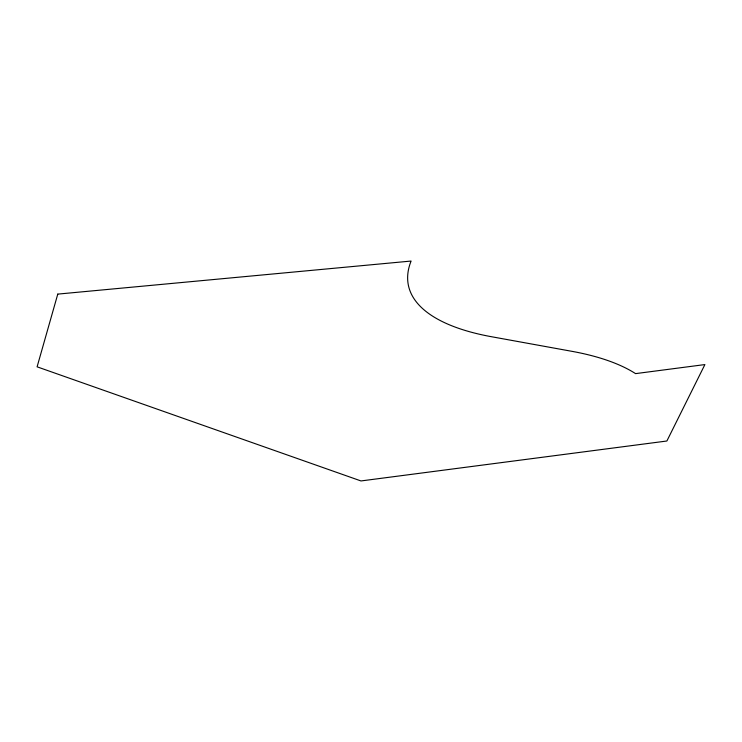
<?xml version="1.0" encoding="UTF-8"?>
<svg xmlns="http://www.w3.org/2000/svg" width="742" height="742" viewBox="0 0 742 742"><rect width="100%" height="100%" fill="white"/><g stroke="black" fill="none" stroke-linecap="round" stroke-linejoin="round"><path stroke-width="1.11" d="M57.774 294.11L37.1 366.826L360.983 480.946L666.882 441.008L704.9 364.572L635.569 373.625A290.901 106.616 -11.4 0 0 571.785 351.3L491.584 336.738A269.884 98.918 -11.4 0 1 411.096 261.054L57.774 294.11"/></g></svg>
